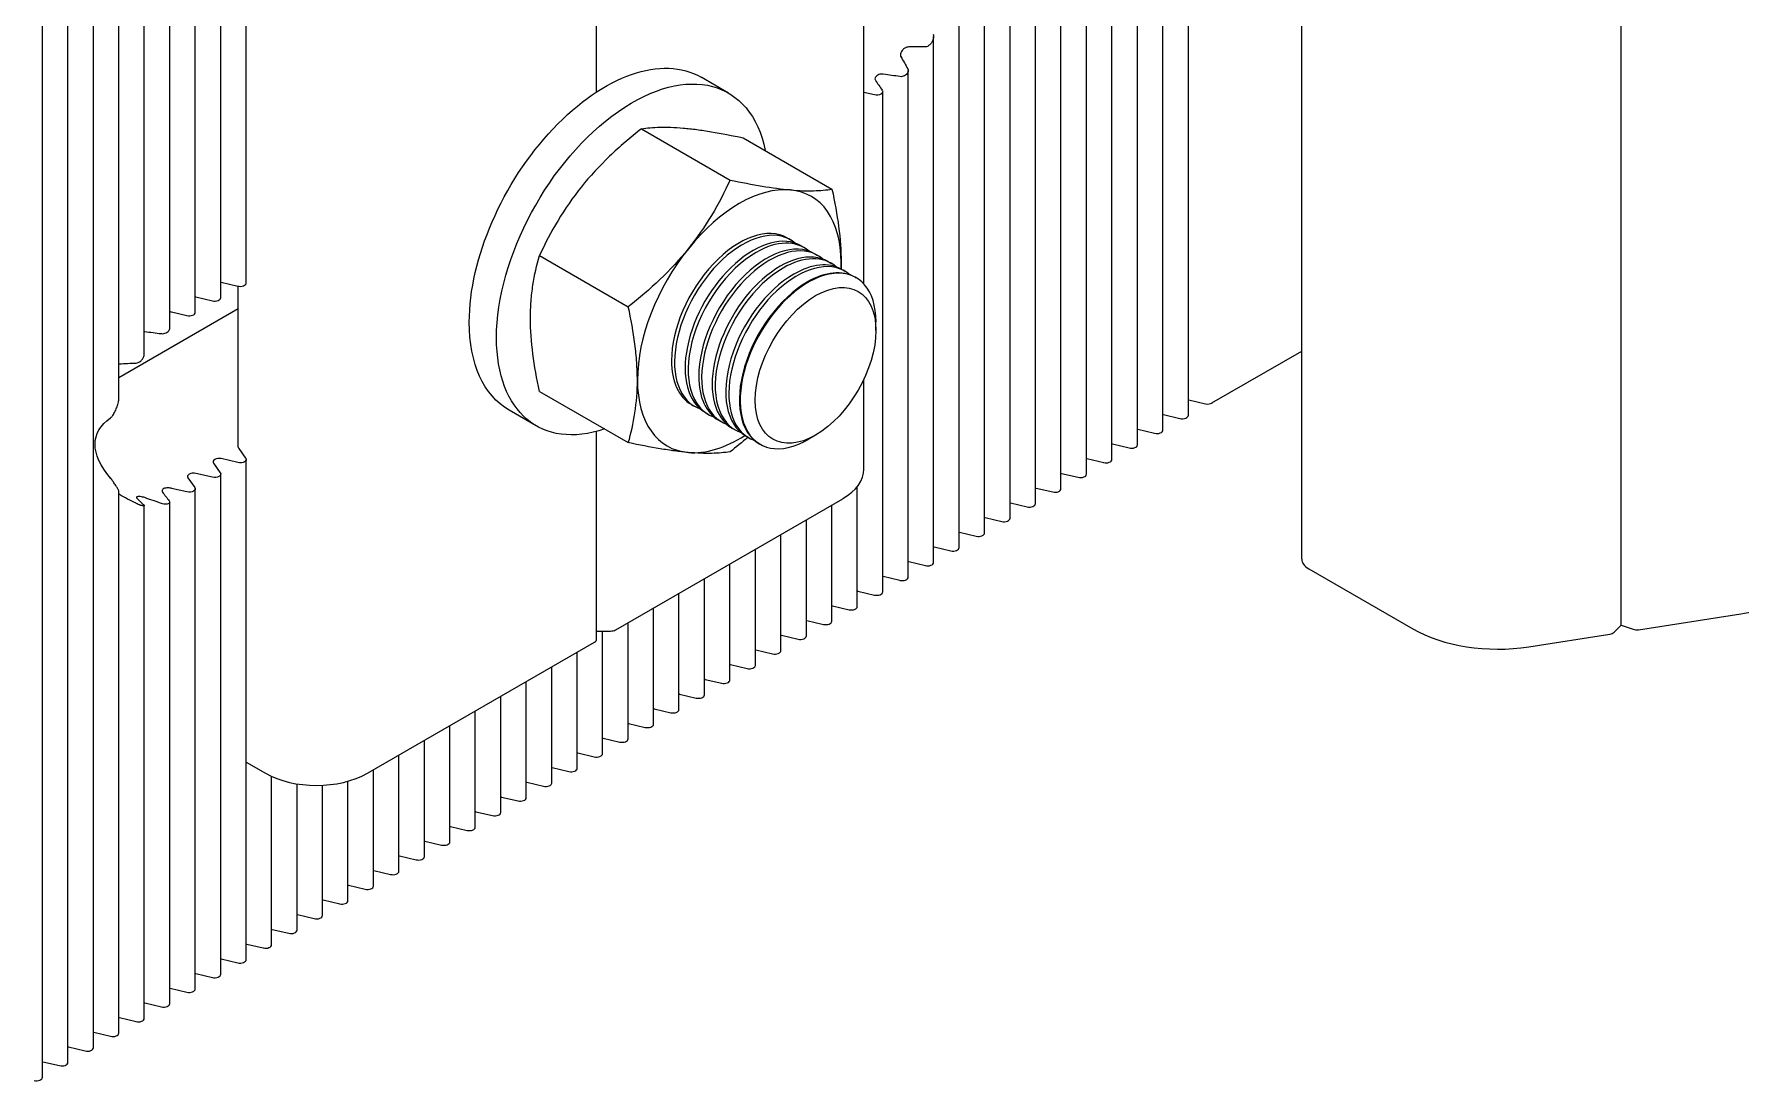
# Model space of a CAD drawing. Extents: x -37 to 4620, y -49 to 348.
# Drawn here: x 1782.4 to 1795.2, y 105.31 to 113.16 of the extents above; entities that cross this region are included whole.
import ezdxf

# ---------------------------------------------------------------- set-up
doc = ezdxf.new("R2010")
doc.units = 0
doc.header["$LTSCALE"] = 5
doc.layers.add('PV-38572', color=7, linetype='CONTINUOUS', lineweight=15)

msp = doc.modelspace()

# ---------------------------------------------------------------- linework, layer by layer
at = {"layer": 'PV-38572', "lineweight": 13, "extrusion": (0, 0.816497, 0.57735)}
for p, q in [((1791.907, 109.222, 417.646), (1791.907, 120.98, 417.646)), ((1794.301, 108.725, 417.646), (1794.301, 120.482, 417.646)), ((1790.866, 110.188, 417.646), (1790.866, 119.007, 417.646)), ((1791.057, 110.299, 417.646), (1791.057, 119.117, 417.646)), ((1790.675, 110.078, 417.646), (1790.675, 118.896, 417.646)), ((1790.484, 109.968, 417.646), (1790.484, 118.786, 417.646)), ((1790.293, 109.858, 417.646), (1790.293, 118.676, 417.646)), ((1790.102, 109.748, 417.646), (1790.102, 118.566, 417.646)), ((1789.911, 109.637, 417.646), (1789.911, 118.456, 417.646)), ((1789.72, 109.527, 417.646), (1789.72, 118.345, 417.646)), ((1789.338, 109.307, 417.646), (1789.338, 118.125, 417.646)), ((1789.529, 109.417, 417.646), (1789.529, 118.235, 417.646)), ((1788.624, 111.283, 417.646), (1788.624, 115.773, 417.646)), ((1783.802, 111.181, 417.646), (1783.802, 114.928, 417.646)), ((1783.993, 111.291, 417.646), (1783.993, 115.038, 417.646)), ((1783.611, 111.07, 417.646), (1783.611, 114.818, 417.646)), ((1783.42, 110.949, 417.646), (1783.42, 114.708, 417.646)), ((1783.229, 110.755, 417.646), (1783.229, 114.598, 417.646)), ((1783.038, 110.427, 417.646), (1783.038, 114.487, 417.646)), ((1786.62, 112.721, 417.646), (1786.62, 114.5, 417.646)), ((1782.847, 105.559, 417.646), (1782.847, 114.377, 417.646)), ((1782.465, 105.338, 417.646), (1782.465, 114.157, 417.646)), ((1782.656, 105.449, 417.646), (1782.656, 114.267, 417.646)), ((1789.147, 109.196, 417.646), (1789.147, 113.137, 417.646)), ((1788.957, 109.086, 417.646), (1788.957, 112.882, 417.646)), ((1787.608, 112.714, 417.646), (1787.404, 112.832, 417.646)), ((1788.703, 112.7, 417.646), (1788.624, 112.719, 417.646)), ((1788.766, 108.976, 417.646), (1788.766, 112.724, 417.646)), ((1786.956, 112.446, 417.646), (1787.621, 112.062, 417.646)), ((1787.72, 112.378, 417.646), (1788.385, 111.994, 417.646)), ((1788.051, 111.627, 417.646), (1788.074, 111.614, 417.646)), ((1786.192, 111.496, 417.646), (1786.858, 111.112, 417.646)), ((1788.153, 111.568, 417.646), (1788.176, 111.555, 417.646)), ((1788.255, 111.509, 417.646), (1788.277, 111.496, 417.646)), ((1788.356, 111.451, 417.646), (1788.379, 111.437, 417.646)), ((1788.458, 111.392, 417.646), (1788.481, 111.379, 417.646)), ((1788.56, 111.333, 417.646), (1788.566, 111.33, 417.646)), ((1783.806, 111.296, 417.646), (1783.93, 111.267, 417.646)), ((1783.934, 110.06, 417.646), (1783.934, 111.266, 417.646)), ((1783.038, 110.582, 417.646), (1783.934, 111.099, 417.646)), ((1783.432, 111.074, 417.646), (1783.549, 111.046, 417.646)), ((1783.615, 111.186, 417.646), (1783.74, 111.157, 417.646)), ((1788.715, 110.935, 417.646), (1788.715, 111, 417.646)), ((1791.234, 110.391, 417.646), (1791.907, 110.779, 417.646)), ((1788.624, 109.895, 417.646), (1788.624, 110.568, 417.646)), ((1786.192, 110.478, 417.646), (1786.858, 110.094, 417.646)), ((1786.168, 110.22, 417.646), (1785.964, 110.338, 417.646)), ((1787.331, 110.38, 417.646), (1787.354, 110.367, 417.646)), ((1787.433, 110.321, 417.646), (1787.456, 110.308, 417.646)), ((1790.87, 110.304, 417.646), (1790.994, 110.275, 417.646)), ((1791.061, 110.415, 417.646), (1791.185, 110.385, 417.646)), ((1786.62, 108.621, 417.646), (1786.62, 110.178, 417.646)), ((1787.535, 110.262, 417.646), (1787.557, 110.249, 417.646)), ((1787.636, 110.203, 417.646), (1787.659, 110.19, 417.646)), ((1790.679, 110.194, 417.646), (1790.804, 110.164, 417.646)), ((1783.938, 110.05, 417.646), (1783.989, 109.978, 417.646)), ((1787.738, 110.145, 417.646), (1787.761, 110.132, 417.646)), ((1787.84, 110.086, 417.646), (1787.846, 110.083, 417.646)), ((1788.262, 110.151, 417.646), (1788.206, 110.118, 417.646)), ((1790.488, 110.084, 417.646), (1790.613, 110.054, 417.646)), ((1783.747, 109.94, 417.646), (1783.798, 109.868, 417.646)), ((1783.93, 109.944, 417.646), (1783.806, 109.974, 417.646)), ((1783.993, 106.22, 417.646), (1783.993, 109.968, 417.646)), ((1790.297, 109.974, 417.646), (1790.422, 109.944, 417.646)), ((1783.556, 109.83, 417.646), (1783.607, 109.757, 417.646)), ((1783.74, 109.834, 417.646), (1783.615, 109.863, 417.646)), ((1783.802, 106.11, 417.646), (1783.802, 109.858, 417.646)), ((1790.106, 109.863, 417.646), (1790.231, 109.834, 417.646)), ((1783.038, 105.669, 417.646), (1783.038, 109.729, 417.646)), ((1783.549, 109.724, 417.646), (1783.432, 109.751, 417.646)), ((1783.611, 106, 417.646), (1783.611, 109.748, 417.646)), ((1786.764, 108.691, 417.646), (1788.466, 109.674, 417.646)), ((1788.575, 108.866, 417.646), (1788.575, 109.764, 417.646)), ((1789.915, 109.753, 417.646), (1790.04, 109.724, 417.646)), ((1783.229, 105.779, 417.646), (1783.229, 109.622, 417.646)), ((1783.42, 105.89, 417.646), (1783.42, 109.649, 417.646)), ((1788.384, 108.756, 417.646), (1788.384, 109.627, 417.646)), ((1789.724, 109.643, 417.646), (1789.849, 109.613, 417.646)), ((1788.193, 108.645, 417.646), (1788.193, 109.516, 417.646)), ((1789.342, 109.423, 417.646), (1789.467, 109.393, 417.646)), ((1789.533, 109.533, 417.646), (1789.658, 109.503, 417.646)), ((1787.811, 108.425, 417.646), (1787.811, 109.296, 417.646)), ((1788.002, 108.535, 417.646), (1788.002, 109.406, 417.646)), ((1789.151, 109.312, 417.646), (1789.276, 109.283, 417.646)), ((1787.62, 108.315, 417.646), (1787.62, 109.186, 417.646)), ((1788.96, 109.202, 417.646), (1789.085, 109.172, 417.646)), ((1787.429, 108.204, 417.646), (1787.429, 109.075, 417.646)), ((1788.77, 109.092, 417.646), (1788.894, 109.062, 417.646)), ((1791.96, 109.149, 417.646), (1792.74, 108.699, 417.646)), ((1787.238, 108.094, 417.646), (1787.238, 108.965, 417.646)), ((1788.579, 108.982, 417.646), (1788.703, 108.952, 417.646)), ((1787.047, 107.984, 417.646), (1787.047, 108.855, 417.646)), ((1788.388, 108.871, 417.646), (1788.513, 108.842, 417.646)), ((1794.433, 108.691, 417.646), (1795.199, 108.81, 417.646)), ((1786.62, 108.682, 417.646), (1786.725, 108.682, 417.646)), ((1786.665, 107.763, 417.646), (1786.665, 108.682, 417.646)), ((1786.856, 107.874, 417.646), (1786.856, 108.745, 417.646)), ((1788.006, 108.651, 417.646), (1788.131, 108.621, 417.646)), ((1788.197, 108.761, 417.646), (1788.322, 108.732, 417.646)), ((1793.609, 108.564, 417.646), (1794.216, 108.658, 417.646)), ((1794.248, 108.672, 417.646), (1794.301, 108.725, 417.646)), ((1794.301, 108.725, 417.646), (1794.392, 108.695, 417.646)), ((1784.902, 107.617, 417.646), (1786.605, 108.599, 417.646)), ((1786.475, 107.653, 417.646), (1786.475, 108.524, 417.646)), ((1787.815, 108.541, 417.646), (1787.94, 108.511, 417.646)), ((1786.284, 107.543, 417.646), (1786.284, 108.414, 417.646)), ((1787.624, 108.431, 417.646), (1787.749, 108.401, 417.646)), ((1786.093, 107.433, 417.646), (1786.093, 108.304, 417.646)), ((1787.433, 108.32, 417.646), (1787.558, 108.291, 417.646)), ((1785.902, 107.323, 417.646), (1785.902, 108.194, 417.646)), ((1787.242, 108.21, 417.646), (1787.367, 108.18, 417.646)), ((1785.711, 107.212, 417.646), (1785.711, 108.083, 417.646)), ((1787.051, 108.1, 417.646), (1787.176, 108.07, 417.646)), ((1785.52, 107.102, 417.646), (1785.52, 107.973, 417.646)), ((1786.669, 107.879, 417.646), (1786.794, 107.85, 417.646)), ((1786.86, 107.99, 417.646), (1786.985, 107.96, 417.646)), ((1785.138, 106.882, 417.646), (1785.138, 107.753, 417.646)), ((1785.329, 106.992, 417.646), (1785.329, 107.863, 417.646)), ((1786.479, 107.769, 417.646), (1786.603, 107.739, 417.646)), ((1783.993, 107.7, 417.646), (1784.139, 107.617, 417.646)), ((1784.947, 106.771, 417.646), (1784.947, 107.643, 417.646)), ((1786.288, 107.659, 417.646), (1786.412, 107.629, 417.646)), ((1784.184, 106.331, 417.646), (1784.184, 107.593, 417.646)), ((1784.374, 106.441, 417.646), (1784.374, 107.537, 417.646)), ((1784.565, 106.551, 417.646), (1784.565, 107.526, 417.646)), ((1784.756, 106.661, 417.646), (1784.756, 107.557, 417.646)), ((1786.097, 107.549, 417.646), (1786.222, 107.519, 417.646)), ((1785.906, 107.438, 417.646), (1786.031, 107.409, 417.646)), ((1785.715, 107.328, 417.646), (1785.84, 107.299, 417.646)), ((1785.333, 107.108, 417.646), (1785.458, 107.078, 417.646)), ((1785.524, 107.218, 417.646), (1785.649, 107.188, 417.646)), ((1785.142, 106.998, 417.646), (1785.267, 106.968, 417.646)), ((1784.951, 106.887, 417.646), (1785.076, 106.858, 417.646)), ((1784.76, 106.777, 417.646), (1784.885, 106.747, 417.646)), ((1784.569, 106.667, 417.646), (1784.694, 106.637, 417.646)), ((1784.378, 106.557, 417.646), (1784.503, 106.527, 417.646)), ((1784.187, 106.446, 417.646), (1784.312, 106.417, 417.646)), ((1783.806, 106.226, 417.646), (1783.93, 106.196, 417.646)), ((1783.997, 106.336, 417.646), (1784.121, 106.307, 417.646)), ((1783.615, 106.116, 417.646), (1783.74, 106.086, 417.646)), ((1783.424, 106.006, 417.646), (1783.549, 105.976, 417.646)), ((1783.233, 105.895, 417.646), (1783.358, 105.866, 417.646)), ((1783.042, 105.785, 417.646), (1783.167, 105.755, 417.646)), ((1782.851, 105.675, 417.646), (1782.976, 105.645, 417.646)), ((1782.469, 105.454, 417.646), (1782.594, 105.425, 417.646)), ((1782.66, 105.565, 417.646), (1782.785, 105.535, 417.646))]:
    msp.add_line(p, q, dxfattribs=at)
at = {"layer": 'PV-38572', "lineweight": 13, "extrusion": (0, -8e-16, -1)}
for centre, major_axis, start_param, end_param in [((1786.684, 111.585, 417.646), (0.72, 1.247), -2.356194, 0), ((1784.361, 106.533, 417.646), (0.045, 0), -1.273545, -1.180189)]:
    msp.add_ellipse(centre, major_axis=major_axis, ratio=0.57735, start_param=start_param, end_param=end_param, dxfattribs=at)
at = {"layer": 'PV-38572', "lineweight": 13, "extrusion": (0, -6e-16, -1)}
for centre, major_axis, ratio, start_param, end_param in [((1787.887, 113.866, 417.646), (1.94, -0.517), 0.319372, 0.822965, 0.901939), ((1786.888, 111.467, 417.646), (0.72, 1.247), 0.57735, -2.356194, 0.579902), ((1789.707, 109.619, 417.646), (0.045, 0), 0.57735, -1.273545, -1.180189), ((1789.516, 109.509, 417.646), (0.045, 0), 0.57735, -1.273545, -1.180189), ((1788.752, 109.068, 417.646), (0.045, 0), 0.57735, -1.273545, -1.180189), ((1788.371, 108.847, 417.646), (0.045, 0), 0.57735, -1.273545, -1.180189), ((1786.27, 107.635, 417.646), (0.045, 0), 0.57735, -1.273545, -1.180189), ((1786.08, 107.525, 417.646), (0.045, 0), 0.57735, -1.273545, -1.180189), ((1785.698, 107.304, 417.646), (0.045, 0), 0.57735, -1.273545, -1.180189), ((1785.316, 107.084, 417.646), (0.045, 0), 0.57735, -1.273545, -1.180189), ((1785.507, 107.194, 417.646), (0.045, 0), 0.57735, -1.273545, -1.180189), ((1785.125, 106.974, 417.646), (0.045, 0), 0.57735, -1.273545, -1.180189), ((1784.934, 106.863, 417.646), (0.045, 0), 0.57735, -1.273545, -1.180189), ((1784.743, 106.753, 417.646), (0.045, 0), 0.57735, -1.273545, -1.180189), ((1784.552, 106.643, 417.646), (0.045, 0), 0.57735, -1.273545, -1.180189)]:
    msp.add_ellipse(centre, major_axis=major_axis, ratio=ratio, start_param=start_param, end_param=end_param, dxfattribs=at)
at = {"layer": 'PV-38572', "lineweight": 13}
for centre, major_axis, ratio, start_param, end_param in [((1789.262, 113.073, 417.646), (0.74, -1.292), 0.239136, -1.640469, -1.56993), ((1788.803, 113.337, 417.646), (0.74, -1.292), 0.239136, -1.290781, -1.226443), ((1787.69, 111.004, 417.646), (0.54, 0.935), 0.57735, 0.261799, 1.308997), ((1787.69, 111.004, 417.646), (0.54, 0.935), 0.57735, -0.785398, 0.261799), ((1787.714, 110.99, 417.646), (0.36, 0.624), 0.57735, -0.11004, 3.251633), ((1787.691, 111.003, 417.646), (0.36, 0.624), 0.57735, 0, 2.356194), ((1787.793, 110.945, 417.646), (0.36, 0.624), 0.57735, 0, 3.141593), ((1787.895, 110.886, 417.646), (0.36, 0.624), 0.57735, 0, 2.356194), ((1787.816, 110.931, 417.646), (0.36, 0.624), 0.57735, -0.11004, 0.785398), ((1787.69, 111.004, 417.646), (-0.54, -0.935), 0.57735, -1.832596, -0.785398), ((1787.816, 110.931, 417.646), (-0.36, -0.624), 0.57735, -2.356194, 0.11004), ((1787.917, 110.873, 417.646), (0.36, 0.624), 0.57735, -0.11004, 3.251633), ((1787.996, 110.827, 417.646), (0.36, 0.624), 0.57735, 0, 3.141593), ((1788.121, 110.755, 417.646), (0.36, 0.624), 0.57735, -0.11004, 3.251633), ((1788.206, 110.706, 417.646), (0.36, 0.624), 0.57735, -0.785398, 3.926991), ((1788.019, 110.814, 417.646), (0.36, 0.624), 0.57735, -0.11004, 0.785398), ((1788.019, 110.814, 417.646), (-0.36, -0.624), 0.57735, -2.356194, 0.11004), ((1788.098, 110.768, 417.646), (-0.36, -0.624), 0.57735, -2.356194, 0), ((1788.262, 110.673, 417.646), (-0.32, -0.554), 0.57735, -5.497787, 0.785398), ((1788.098, 110.768, 417.646), (0.36, 0.624), 0.57735, 0, 0.785398), ((1788.2, 110.709, 417.646), (0.36, 0.624), 0.57735, 0, 0.785398), ((1787.69, 111.004, 417.646), (0.54, 0.935), 0.57735, -0.841197, -0.785398), ((1783.948, 111.291, 417.646), (0.045, 0), 0.57735, -1.961403, 0), ((1788.2, 110.709, 417.646), (-0.36, -0.624), 0.57735, -2.356194, 0), ((1783.757, 111.181, 417.646), (0.045, 0), 0.57735, -1.961403, 0), ((1783.566, 111.07, 417.646), (0.045, 0), 0.57735, -1.961403, 0), ((1787.691, 111.003, 417.646), (-0.36, -0.624), 0.57735, -0.785398, 0), ((1787.69, 111.004, 417.646), (-0.54, -0.935), 0.57735, -0.785398, 0.261799), ((1787.895, 110.886, 417.646), (-0.36, -0.624), 0.57735, -0.785398, 0), ((1791.203, 110.409, 417.646), (0.045, 0), 0.57735, -1.961403, -0.785398), ((1790.821, 110.188, 417.646), (0.045, 0), 0.57735, -1.961403, 0), ((1791.012, 110.299, 417.646), (0.045, 0), 0.57735, -1.961403, 0), ((1783.979, 110.06, 417.646), (-0.045, 0), 0.57735, 0, 0.390607), ((1787.69, 111.004, 417.646), (-0.54, -0.935), 0.57735, 0.261799, 0.841197), ((1790.63, 110.078, 417.646), (0.045, 0), 0.57735, -1.961403, 0), ((1783.789, 109.95, 417.646), (-0.045, 0), 0.57735, -1.961403, 0.390607), ((1790.439, 109.968, 417.646), (0.045, 0), 0.57735, -1.961403, 0), ((1783.598, 109.839, 417.646), (-0.045, 0), 0.57735, -1.961403, 0.390607), ((1788.084, 109.895, 417.646), (0.54, 0), 0.57735, -0.785398, 0), ((1790.248, 109.858, 417.646), (0.045, 0), 0.57735, -1.961403, 0), ((1782.821, 110.765, 417.646), (-0.74, 1.292), 0.239136, -3.860942, -3.788191), ((1783.279, 110.501, 417.646), (-0.74, 1.292), 0.239136, -4.209689, -4.144948), ((1790.057, 109.748, 417.646), (0.045, 0), 0.57735, -1.961403, 0), ((1789.866, 109.637, 417.646), (0.045, 0), 0.57735, -1.961403, 0), ((1789.484, 109.417, 417.646), (0.045, 0), 0.57735, -1.961403, 0), ((1789.675, 109.527, 417.646), (0.045, 0), 0.57735, -1.961403, 0), ((1789.293, 109.307, 417.646), (0.045, 0), 0.57735, -1.961403, 0), ((1789.102, 109.196, 417.646), (0.045, 0), 0.57735, -1.961403, 0), ((1792.087, 109.222, 417.646), (-0.18, 0), 0.57735, 0, 0.785398), ((1788.912, 109.086, 417.646), (0.045, 0), 0.57735, -1.961403, 0), ((1788.721, 108.976, 417.646), (0.045, 0), 0.57735, -1.961403, 0), ((1794.966, 109.312, 417.646), (0.9, 0), 0.57735, -1.308997, -0.785398), ((1788.53, 108.866, 417.646), (0.045, 0), 0.57735, -1.961403, 0), ((1786.725, 108.713, 417.646), (0.054, 0), 0.57735, -1.570796, -0.785398), ((1788.148, 108.645, 417.646), (0.045, 0), 0.57735, -1.961403, 0), ((1788.339, 108.756, 417.646), (0.045, 0), 0.57735, -1.961403, 0), ((1793.376, 109.066, 417.646), (0.9, 0), 0.57735, -2.356194, -1.308997), ((1794.202, 108.688, 417.646), (0.054, 0), 0.57735, -1.308997, -0.523599), ((1794.419, 108.722, 417.646), (0.054, 0), 0.57735, -2.094395, -1.308997), ((1786.566, 108.621, 417.646), (0.054, 0), 0.57735, -0.785398, 0), ((1787.957, 108.535, 417.646), (0.045, 0), 0.57735, -1.961403, 0), ((1787.766, 108.425, 417.646), (0.045, 0), 0.57735, -1.961403, 0), ((1787.575, 108.315, 417.646), (0.045, 0), 0.57735, -1.961403, 0), ((1787.384, 108.204, 417.646), (0.045, 0), 0.57735, -1.961403, 0), ((1787.193, 108.094, 417.646), (0.045, 0), 0.57735, -1.961403, 0), ((1786.811, 107.874, 417.646), (0.045, 0), 0.57735, -1.961403, 0), ((1787.002, 107.984, 417.646), (0.045, 0), 0.57735, -1.961403, 0), ((1786.62, 107.763, 417.646), (0.045, 0), 0.57735, -1.961403, 0), ((1784.032, 107.722, 417.646), (0.054, 0), 0.57735, -2.377921, -2.356194), ((1786.43, 107.653, 417.646), (0.045, 0), 0.57735, -1.961403, 0), ((1784.52, 107.837, 417.646), (0.54, 0), 0.57735, -2.356194, -0.785398), ((1786.239, 107.543, 417.646), (0.045, 0), 0.57735, -1.961403, 0), ((1786.048, 107.433, 417.646), (0.045, 0), 0.57735, -1.961403, 0), ((1785.857, 107.323, 417.646), (0.045, 0), 0.57735, -1.961403, 0), ((1785.666, 107.212, 417.646), (0.045, 0), 0.57735, -1.961403, 0), ((1785.284, 106.992, 417.646), (0.045, 0), 0.57735, -1.961403, 0), ((1785.475, 107.102, 417.646), (0.045, 0), 0.57735, -1.961403, 0), ((1785.093, 106.882, 417.646), (0.045, 0), 0.57735, -1.961403, 0), ((1784.902, 106.771, 417.646), (0.045, 0), 0.57735, -1.961403, 0), ((1784.711, 106.661, 417.646), (0.045, 0), 0.57735, -1.961403, 0), ((1784.52, 106.551, 417.646), (0.045, 0), 0.57735, -1.961403, 0), ((1784.329, 106.441, 417.646), (0.045, 0), 0.57735, -1.961403, 0), ((1783.948, 106.22, 417.646), (0.045, 0), 0.57735, -1.961403, 0), ((1784.139, 106.331, 417.646), (0.045, 0), 0.57735, -1.961403, 0), ((1783.757, 106.11, 417.646), (0.045, 0), 0.57735, -1.961403, 0), ((1783.566, 106, 417.646), (0.045, 0), 0.57735, -1.961403, 0), ((1783.375, 105.89, 417.646), (0.045, 0), 0.57735, -1.961403, 0), ((1783.184, 105.779, 417.646), (0.045, 0), 0.57735, -1.961403, 0), ((1782.993, 105.669, 417.646), (0.045, 0), 0.57735, -1.961403, 0), ((1782.611, 105.449, 417.646), (0.045, 0), 0.57735, -1.961403, 0), ((1782.802, 105.559, 417.646), (0.045, 0), 0.57735, -1.961403, 0), ((1782.42, 105.338, 417.646), (0.045, 0), 0.57735, -1.961403, 0)]:
    msp.add_ellipse(centre, major_axis=major_axis, ratio=ratio, start_param=start_param, end_param=end_param, dxfattribs=at)
at = {"layer": 'PV-38572', "lineweight": 13, "extrusion": (1e-16, -8e-16, -1)}
for centre, major_axis, ratio, start_param, end_param in [((1788.345, 113.602, 417.646), (1.94, -0.517), 0.319372, 1.199908, 1.266127), ((1786.684, 111.585, 417.646), (-0.72, -1.247), 0.57735, 0, 0.785398), ((1786.888, 111.467, 417.646), (-0.72, -1.247), 0.57735, -0.579902, 0.785398)]:
    msp.add_ellipse(centre, major_axis=major_axis, ratio=ratio, start_param=start_param, end_param=end_param, dxfattribs=at)
at = {"layer": 'PV-38572', "lineweight": 13, "extrusion": (1e-16, -5e-16, -1)}
msp.add_ellipse((1788.721, 112.724, 417.646), major_axis=(-0.045, 0), ratio=0.57735, start_param=-2.356194, end_param=-1.180189, dxfattribs=at)
at = {"layer": 'PV-38572', "lineweight": 13, "extrusion": (1e-16, -4e-16, -1)}
for centre in [(1783.789, 111.272, 417.646), (1783.598, 111.162, 417.646), (1784.17, 106.422, 417.646), (1783.789, 106.202, 417.646), (1783.979, 106.312, 417.646), (1783.598, 106.092, 417.646), (1783.407, 105.981, 417.646), (1783.216, 105.871, 417.646), (1783.025, 105.761, 417.646), (1782.834, 105.651, 417.646), (1782.452, 105.43, 417.646), (1782.643, 105.541, 417.646)]:
    msp.add_ellipse(centre, major_axis=(0.045, 0), ratio=0.57735, start_param=-1.273545, end_param=-1.180189, dxfattribs=at)
at = {"layer": 'PV-38572', "lineweight": 13, "extrusion": (-1e-16, -5e-16, -1)}
for centre, major_axis, ratio, start_param, end_param in [((1783.432, 110.413, 417.646), (-1.94, 0.517), 0.319372, 1.481566, 1.485839), ((1783.89, 110.148, 417.646), (-1.94, 0.517), 0.319372, 1.141466, 1.208805), ((1784.349, 109.884, 417.646), (-1.94, 0.517), 0.319372, 0.750363, 0.833763), ((1784.807, 109.619, 417.646), (-1.94, 0.517), 0.319372, -0.432622, 0.262707), ((1784.349, 109.884, 417.646), (-1.94, 0.517), 0.319372, -1.003678, -0.920278), ((1783.89, 110.148, 417.646), (-1.94, 0.517), 0.319372, -1.378719, -1.31138), ((1783.432, 110.413, 417.646), (-1.94, 0.517), 0.319372, -1.655753, -1.65148), ((1787.989, 108.627, 417.646), (0.045, 0), 0.57735, -1.273545, -1.180189), ((1788.18, 108.737, 417.646), (0.045, 0), 0.57735, -1.273545, -1.180189), ((1787.798, 108.517, 417.646), (0.045, 0), 0.57735, -1.273545, -1.180189), ((1787.607, 108.406, 417.646), (0.045, 0), 0.57735, -1.273545, -1.180189), ((1787.416, 108.296, 417.646), (0.045, 0), 0.57735, -1.273545, -1.180189), ((1787.225, 108.186, 417.646), (0.045, 0), 0.57735, -1.273545, -1.180189), ((1787.034, 108.076, 417.646), (0.045, 0), 0.57735, -1.273545, -1.180189), ((1786.843, 107.966, 417.646), (0.045, 0), 0.57735, -1.273545, -1.180189), ((1786.461, 107.745, 417.646), (0.045, 0), 0.57735, -1.273545, -1.180189)]:
    msp.add_ellipse(centre, major_axis=major_axis, ratio=ratio, start_param=start_param, end_param=end_param, dxfattribs=at)
at = {"layer": 'PV-38572', "lineweight": 13, "extrusion": (0, -7e-16, -1)}
for centre in [(1790.853, 110.28, 417.646), (1791.043, 110.391, 417.646), (1790.662, 110.17, 417.646), (1790.471, 110.06, 417.646), (1790.28, 109.95, 417.646), (1790.089, 109.839, 417.646)]:
    msp.add_ellipse(centre, major_axis=(0.045, 0), ratio=0.57735, start_param=-1.273545, end_param=-1.180189, dxfattribs=at)
at = {"layer": 'PV-38572', "lineweight": 13, "extrusion": (0, -5e-16, -1)}
for centre in [(1783.948, 109.968, 417.646), (1783.757, 109.858, 417.646), (1783.566, 109.748, 417.646)]:
    msp.add_ellipse(centre, major_axis=(0.045, 0), ratio=0.57735, start_param=-0.390607, end_param=1.961403, dxfattribs=at)
at = {"layer": 'PV-38572', "lineweight": 13, "extrusion": (-1e-16, -8e-16, -1)}
for centre in [(1789.898, 109.729, 417.646), (1789.325, 109.399, 417.646), (1789.134, 109.288, 417.646), (1788.561, 108.958, 417.646)]:
    msp.add_ellipse(centre, major_axis=(0.045, 0), ratio=0.57735, start_param=-1.273545, end_param=-1.180189, dxfattribs=at)
at = {"layer": 'PV-38572', "lineweight": 13, "extrusion": (0, -9e-16, -1)}
msp.add_ellipse((1788.943, 109.178, 417.646), major_axis=(0.045, 0), ratio=0.57735, start_param=-1.273545, end_param=-1.180189, dxfattribs=at)
at = {"layer": 'PV-38572', "lineweight": 13, "extrusion": (1e-16, -7e-16, -1)}
msp.add_ellipse((1786.652, 107.855, 417.646), major_axis=(0.045, 0), ratio=0.57735, start_param=-1.273545, end_param=-1.180189, dxfattribs=at)
at = {"layer": 'PV-38572', "lineweight": 13, "extrusion": (-1e-16, -6e-16, -1)}
msp.add_ellipse((1785.889, 107.414, 417.646), major_axis=(0.045, 0), ratio=0.57735, start_param=-1.273545, end_param=-1.180189, dxfattribs=at)
at = {"layer": 'PV-38572', "lineweight": 13}
for points, knots in [([(1789.144, 113.155, 417.646), (1789.146, 113.151, 417.646), (1789.147, 113.145, 417.646), (1789.148, 113.133, 417.646), (1789.147, 113.125, 417.646), (1789.142, 113.109, 417.646), (1789.138, 113.101, 417.646), (1789.13, 113.088, 417.646), (1789.125, 113.081, 417.646), (1789.113, 113.071, 417.646), (1789.107, 113.066, 417.646), (1789.095, 113.062, 417.646), (1789.09, 113.06, 417.646), (1789.085, 113.06, 417.646)], [0.9872307, 0.9872307, 0.9872307, 0.9872307, 1.0764251, 1.0764251, 1.2087697, 1.2087697, 1.3411142, 1.3411142, 1.4665243, 1.4665243, 1.5919343, 1.5919343, 1.6805519, 1.6805519, 1.6805519, 1.6805519]), ([(1788.96, 113.059, 417.646), (1788.955, 113.059, 417.646), (1788.95, 113.058, 417.646), (1788.939, 113.055, 417.646), (1788.932, 113.051, 417.646), (1788.921, 113.043, 417.646), (1788.916, 113.038, 417.646), (1788.908, 113.028, 417.646), (1788.904, 113.022, 417.646), (1788.899, 113.01, 417.646), (1788.898, 113.005, 417.646), (1788.898, 112.995, 417.646), (1788.9, 112.99, 417.646), (1788.902, 112.986, 417.646)], [0.9095982, 0.9095982, 0.9095982, 0.9095982, 1.0009654, 1.0009654, 1.1122991, 1.1122991, 1.2236329, 1.2236329, 1.3317475, 1.3317475, 1.4398621, 1.4398621, 1.5310844, 1.5310844, 1.5310844, 1.5310844]), ([(1788.953, 112.895, 417.646), (1788.955, 112.891, 417.646), (1788.956, 112.886, 417.646), (1788.957, 112.877, 417.646), (1788.955, 112.872, 417.646), (1788.951, 112.862, 417.646), (1788.947, 112.857, 417.646), (1788.939, 112.849, 417.646), (1788.934, 112.846, 417.646), (1788.923, 112.84, 417.646), (1788.917, 112.838, 417.646), (1788.906, 112.836, 417.646), (1788.9, 112.836, 417.646), (1788.894, 112.837, 417.646)], [0.8719989, 0.8719989, 0.8719989, 0.8719989, 0.9647267, 0.9647267, 1.0657906, 1.0657906, 1.1668545, 1.1668545, 1.2662821, 1.2662821, 1.3657098, 1.3657098, 1.4584043, 1.4584043, 1.4584043, 1.4584043]), ([(1788.77, 112.855, 417.646), (1788.764, 112.856, 417.646), (1788.758, 112.856, 417.646), (1788.747, 112.855, 417.646), (1788.741, 112.854, 417.646), (1788.73, 112.849, 417.646), (1788.725, 112.846, 417.646), (1788.717, 112.84, 417.646), (1788.713, 112.836, 417.646), (1788.709, 112.829, 417.646), (1788.707, 112.825, 417.646), (1788.707, 112.817, 417.646), (1788.709, 112.813, 417.646), (1788.711, 112.81, 417.646)], [0.8538011, 0.8538011, 0.8538011, 0.8538011, 0.948184, 0.948184, 1.0436719, 1.0436719, 1.1391599, 1.1391599, 1.2344088, 1.2344088, 1.3296578, 1.3296578, 1.423125, 1.423125, 1.423125, 1.423125]), ([(1788.762, 112.734, 417.646), (1788.764, 112.731, 417.646), (1788.766, 112.728, 417.646), (1788.766, 112.721, 417.646), (1788.764, 112.717, 417.646), (1788.76, 112.711, 417.646), (1788.756, 112.708, 417.646), (1788.752, 112.705, 417.646)], [0.8482158, 0.8482158, 0.8482158, 0.8482158, 0.9419248, 0.9419248, 1.0361172, 1.0361172, 1.1303097, 1.1303097, 1.1303097, 1.1303097]), ([(1786.956, 112.446, 417.646), (1786.873, 112.381, 417.646), (1786.792, 112.312, 417.646), (1786.641, 112.167, 417.646), (1786.57, 112.091, 417.646), (1786.506, 112.01, 417.646)], [0.00824055, 0.00824055, 0.00824055, 0.00824055, 0.010576842, 0.010576842, 0.012913134, 0.012913134, 0.012913134, 0.012913134]), ([(1786.956, 112.446, 417.646), (1786.998, 112.452, 417.646), (1787.043, 112.457, 417.646), (1787.147, 112.459, 417.646), (1787.205, 112.457, 417.646), (1787.27, 112.451, 417.646)], [0.000000238, 0.000000238, 0.000000238, 0.000000238, 0.002336974, 0.002336974, 0.00467371, 0.00467371, 0.00467371, 0.00467371]), ([(1787.27, 112.451, 417.646), (1787.302, 112.448, 417.646), (1787.336, 112.445, 417.646), (1787.407, 112.435, 417.646), (1787.443, 112.43, 417.646), (1787.557, 112.411, 417.646), (1787.637, 112.395, 417.646), (1787.72, 112.378, 417.646)], [0.00467371, 0.00467371, 0.00467371, 0.00467371, 0.005837709, 0.005837709, 0.007001709, 0.007001709, 0.009329709, 0.009329709, 0.009329709, 0.009329709]), ([(1786.506, 112.01, 417.646), (1786.441, 111.93, 417.646), (1786.383, 111.845, 417.646), (1786.279, 111.672, 417.646), (1786.233, 111.585, 417.646), (1786.192, 111.496, 417.646)], [0.012913134, 0.012913134, 0.012913134, 0.012913134, 0.015250814, 0.015250814, 0.017588494, 0.017588494, 0.017588494, 0.017588494]), ([(1787.621, 112.062, 417.646), (1787.58, 111.973, 417.646), (1787.534, 111.883, 417.646), (1787.43, 111.711, 417.646), (1787.372, 111.628, 417.646), (1787.308, 111.547, 417.646)], [0.00824055, 0.00824055, 0.00824055, 0.00824055, 0.010576842, 0.010576842, 0.012913134, 0.012913134, 0.012913134, 0.012913134]), ([(1787.621, 112.062, 417.646), (1787.705, 112.044, 417.646), (1787.785, 112.029, 417.646), (1787.936, 112.004, 417.646), (1788.006, 111.994, 417.646), (1788.071, 111.988, 417.646)], [0.000000238, 0.000000238, 0.000000238, 0.000000238, 0.002336974, 0.002336974, 0.00467371, 0.00467371, 0.00467371, 0.00467371]), ([(1788.071, 111.988, 417.646), (1788.104, 111.985, 417.646), (1788.135, 111.983, 417.646), (1788.193, 111.981, 417.646), (1788.22, 111.981, 417.646), (1788.298, 111.983, 417.646), (1788.344, 111.987, 417.646), (1788.385, 111.994, 417.646)], [0.00467371, 0.00467371, 0.00467371, 0.00467371, 0.005837709, 0.005837709, 0.007001709, 0.007001709, 0.009329709, 0.009329709, 0.009329709, 0.009329709]), ([(1788.385, 111.994, 417.646), (1788.406, 111.898, 417.646), (1788.423, 111.804, 417.646), (1788.447, 111.621, 417.646), (1788.453, 111.532, 417.646), (1788.453, 111.445, 417.646)], [0.000000238, 0.000000238, 0.000000238, 0.000000238, 0.002336974, 0.002336974, 0.00467371, 0.00467371, 0.00467371, 0.00467371]), ([(1786.124, 111.026, 417.646), (1786.124, 111.069, 417.646), (1786.126, 111.112, 417.646), (1786.132, 111.194, 417.646), (1786.137, 111.234, 417.646), (1786.154, 111.351, 417.646), (1786.172, 111.425, 417.646), (1786.192, 111.496, 417.646)], [0.00467371, 0.00467371, 0.00467371, 0.00467371, 0.005837709, 0.005837709, 0.007001709, 0.007001709, 0.009329709, 0.009329709, 0.009329709, 0.009329709]), ([(1787.308, 111.547, 417.646), (1787.243, 111.467, 417.646), (1787.171, 111.389, 417.646), (1787.02, 111.245, 417.646), (1786.94, 111.177, 417.646), (1786.858, 111.112, 417.646)], [0.012913134, 0.012913134, 0.012913134, 0.012913134, 0.015250814, 0.015250814, 0.017588494, 0.017588494, 0.017588494, 0.017588494]), ([(1786.926, 110.563, 417.646), (1786.926, 110.606, 417.646), (1786.924, 110.651, 417.646), (1786.918, 110.74, 417.646), (1786.913, 110.786, 417.646), (1786.896, 110.923, 417.646), (1786.879, 111.017, 417.646), (1786.858, 111.112, 417.646)], [0.00467371, 0.00467371, 0.00467371, 0.00467371, 0.005837709, 0.005837709, 0.007001709, 0.007001709, 0.009329709, 0.009329709, 0.009329709, 0.009329709]), ([(1783.358, 110.911, 417.646), (1783.363, 110.91, 417.646), (1783.369, 110.91, 417.646), (1783.381, 110.912, 417.646), (1783.387, 110.914, 417.646), (1783.398, 110.919, 417.646), (1783.403, 110.922, 417.646), (1783.411, 110.929, 417.646), (1783.414, 110.932, 417.646), (1783.419, 110.941, 417.646), (1783.42, 110.945, 417.646), (1783.42, 110.949, 417.646)], [0.0950203, 0.0950203, 0.0950203, 0.0950203, 0.189853, 0.189853, 0.2862895, 0.2862895, 0.382726, 0.382726, 0.4789816, 0.4789816, 0.5743029, 0.5743029, 0.5743029, 0.5743029]), ([(1786.192, 110.478, 417.646), (1786.171, 110.573, 417.646), (1786.154, 110.667, 417.646), (1786.131, 110.85, 417.646), (1786.124, 110.939, 417.646), (1786.124, 111.026, 417.646)], [0.000000238, 0.000000238, 0.000000238, 0.000000238, 0.002336974, 0.002336974, 0.00467371, 0.00467371, 0.00467371, 0.00467371]), ([(1783.167, 110.69, 417.646), (1783.167, 110.69, 417.646), (1783.167, 110.69, 417.646), (1783.173, 110.69, 417.646), (1783.179, 110.692, 417.646), (1783.19, 110.697, 417.646), (1783.196, 110.7, 417.646), (1783.207, 110.709, 417.646), (1783.212, 110.715, 417.646), (1783.22, 110.725, 417.646), (1783.223, 110.732, 417.646), (1783.228, 110.744, 417.646), (1783.229, 110.75, 417.646), (1783.229, 110.755, 417.646)], [0.0972529, 0.0972529, 0.0972529, 0.0972529, 0.0995516, 0.0995516, 0.1991033, 0.1991033, 0.3100376, 0.3100376, 0.4209719, 0.4209719, 0.5335361, 0.5335361, 0.6374898, 0.6374898, 0.6374898, 0.6374898]), ([(1786.858, 110.094, 417.646), (1786.879, 110.165, 417.646), (1786.896, 110.239, 417.646), (1786.919, 110.395, 417.646), (1786.926, 110.477, 417.646), (1786.926, 110.563, 417.646)], [0.000000238, 0.000000238, 0.000000238, 0.000000238, 0.002336974, 0.002336974, 0.00467371, 0.00467371, 0.00467371, 0.00467371]), ([(1782.976, 110.28, 417.646), (1782.982, 110.284, 417.646), (1782.988, 110.291, 417.646), (1782.999, 110.307, 417.646), (1783.005, 110.318, 417.646), (1783.016, 110.34, 417.646), (1783.021, 110.352, 417.646), (1783.029, 110.374, 417.646), (1783.032, 110.386, 417.646), (1783.037, 110.408, 417.646), (1783.038, 110.418, 417.646), (1783.038, 110.427, 417.646)], [0.1118511, 0.1118511, 0.1118511, 0.1118511, 0.2740998, 0.2740998, 0.4785853, 0.4785853, 0.6830709, 0.6830709, 0.8816358, 0.8816358, 1.0340264, 1.0340264, 1.0340264, 1.0340264]), ([(1787.308, 110.02, 417.646), (1787.275, 110.023, 417.646), (1787.241, 110.027, 417.646), (1787.171, 110.036, 417.646), (1787.134, 110.042, 417.646), (1787.021, 110.06, 417.646), (1786.941, 110.076, 417.646), (1786.858, 110.094, 417.646)], [0.00467371, 0.00467371, 0.00467371, 0.00467371, 0.005837709, 0.005837709, 0.007001709, 0.007001709, 0.009329709, 0.009329709, 0.009329709, 0.009329709]), ([(1787.621, 110.025, 417.646), (1787.58, 110.019, 417.646), (1787.534, 110.015, 417.646), (1787.431, 110.012, 417.646), (1787.373, 110.014, 417.646), (1787.308, 110.02, 417.646)], [0.000000238, 0.000000238, 0.000000238, 0.000000238, 0.002336974, 0.002336974, 0.00467371, 0.00467371, 0.00467371, 0.00467371]), ([(1783.038, 109.729, 417.646), (1783.038, 109.732, 417.646), (1783.037, 109.735, 417.646), (1783.032, 109.744, 417.646), (1783.029, 109.75, 417.646), (1783.021, 109.764, 417.646), (1783.016, 109.771, 417.646), (1783.005, 109.788, 417.646), (1782.999, 109.797, 417.646), (1782.988, 109.813, 417.646), (1782.982, 109.821, 417.646), (1782.976, 109.829, 417.646)], [1.492891, 1.492891, 1.492891, 1.492891, 1.6452816, 1.6452816, 1.8438466, 1.8438466, 2.0483321, 2.0483321, 2.2528177, 2.2528177, 2.4150663, 2.4150663, 2.4150663, 2.4150663]), ([(1783.233, 109.682, 417.646), (1783.228, 109.684, 417.646), (1783.222, 109.685, 417.646), (1783.21, 109.688, 417.646), (1783.204, 109.689, 417.646), (1783.193, 109.69, 417.646), (1783.188, 109.69, 417.646), (1783.18, 109.689, 417.646), (1783.176, 109.688, 417.646), (1783.172, 109.686, 417.646), (1783.171, 109.684, 417.646), (1783.171, 109.681, 417.646), (1783.172, 109.679, 417.646), (1783.174, 109.677, 417.646)], [0.8813741, 0.8813741, 0.8813741, 0.8813741, 0.9736691, 0.9736691, 1.0753742, 1.0753742, 1.1770794, 1.1770794, 1.2808396, 1.2808396, 1.3845997, 1.3845997, 1.4769506, 1.4769506, 1.4769506, 1.4769506]), ([(1783.424, 109.753, 417.646), (1783.418, 109.755, 417.646), (1783.412, 109.755, 417.646), (1783.401, 109.755, 417.646), (1783.395, 109.755, 417.646), (1783.384, 109.752, 417.646), (1783.379, 109.751, 417.646), (1783.371, 109.747, 417.646), (1783.367, 109.744, 417.646), (1783.363, 109.738, 417.646), (1783.362, 109.735, 417.646), (1783.362, 109.729, 417.646), (1783.363, 109.726, 417.646), (1783.365, 109.723, 417.646)], [0.8487899, 0.8487899, 0.8487899, 0.8487899, 0.9424724, 0.9424724, 1.036705, 1.036705, 1.1309377, 1.1309377, 1.2253974, 1.2253974, 1.3198571, 1.3198571, 1.4135401, 1.4135401, 1.4135401, 1.4135401]), ([(1783.226, 109.627, 417.646), (1783.228, 109.625, 417.646), (1783.229, 109.624, 417.646), (1783.229, 109.621, 417.646), (1783.228, 109.62, 417.646), (1783.223, 109.619, 417.646), (1783.22, 109.619, 417.646), (1783.212, 109.621, 417.646), (1783.207, 109.622, 417.646), (1783.196, 109.626, 417.646), (1783.19, 109.628, 417.646), (1783.179, 109.633, 417.646), (1783.173, 109.636, 417.646), (1783.167, 109.639, 417.646), (1783.167, 109.639, 417.646), (1783.167, 109.639, 417.646)], [0.9282155, 0.9282155, 0.9282155, 0.9282155, 1.018731, 1.018731, 1.1312952, 1.1312952, 1.2438594, 1.2438594, 1.3547937, 1.3547937, 1.465728, 1.465728, 1.5652797, 1.5652797, 1.5675784, 1.5675784, 1.5675784, 1.5675784]), ([(1783.416, 109.657, 417.646), (1783.419, 109.654, 417.646), (1783.42, 109.651, 417.646), (1783.42, 109.646, 417.646), (1783.419, 109.643, 417.646), (1783.414, 109.639, 417.646), (1783.411, 109.637, 417.646), (1783.403, 109.634, 417.646), (1783.398, 109.633, 417.646), (1783.387, 109.633, 417.646), (1783.381, 109.633, 417.646), (1783.369, 109.635, 417.646), (1783.363, 109.637, 417.646), (1783.358, 109.639, 417.646)], [0.8580472, 0.8580472, 0.8580472, 0.8580472, 0.9513211, 0.9513211, 1.0475766, 1.0475766, 1.1438322, 1.1438322, 1.2402687, 1.2402687, 1.3367052, 1.3367052, 1.4315379, 1.4315379, 1.4315379, 1.4315379])]:
    msp.add_open_spline(points, degree=3, knots=knots, dxfattribs=at)
for points in [[(1788.453, 111.445, 417.646), (1788.453, 111.428, 417.646), (1788.453, 111.412, 417.646), (1788.453, 111.395, 417.646)], [(1783.42, 111.077, 417.646), (1783.421, 111.077, 417.646), (1783.423, 111.076, 417.646), (1783.424, 111.076, 417.646)], [(1783.229, 110.927, 417.646), (1783.23, 110.927, 417.646), (1783.232, 110.927, 417.646), (1783.233, 110.927, 417.646)], [(1783.038, 110.684, 417.646), (1783.039, 110.684, 417.646), (1783.041, 110.684, 417.646), (1783.042, 110.685, 417.646)], [(1787.755, 110.135, 417.646), (1787.711, 110.098, 417.646), (1787.667, 110.061, 417.646), (1787.621, 110.025, 417.646)], [(1783.042, 109.704, 417.646), (1783.041, 109.704, 417.646), (1783.039, 109.705, 417.646), (1783.038, 109.706, 417.646)]]:
    msp.add_open_spline(points, degree=3, dxfattribs=at)

doc.saveas('drawing.dxf')
